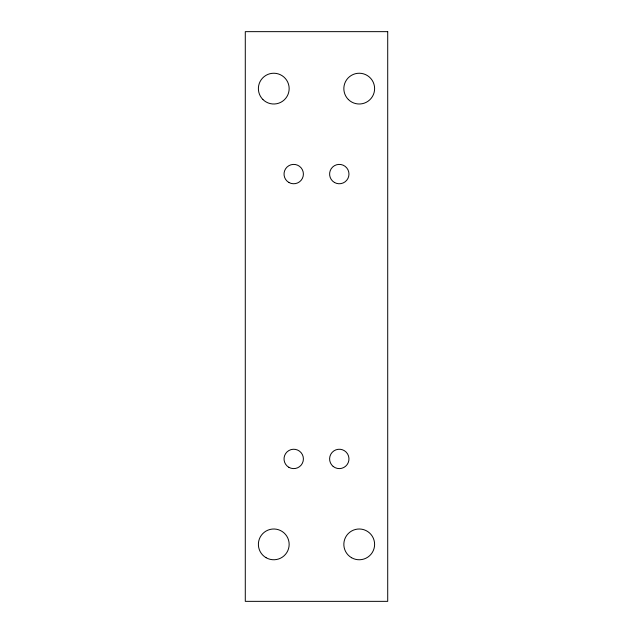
<?xml version="1.0" encoding="UTF-8"?>
<svg xmlns="http://www.w3.org/2000/svg" width="633" height="633" viewBox="0 0 633 633"><rect width="100%" height="100%" fill="white"/><g stroke="black" fill="none" stroke-linecap="round" stroke-linejoin="round"><path stroke-width="0.95" d="M387.712 31.65L245.287 31.65L245.287 601.35L387.712 601.35L387.712 31.65M266.082 557.705A15.382 15.382 0 0 0 289.154 544.38A15.382 15.382 0 0 0 266.082 531.055A15.382 15.382 0 0 0 266.082 557.705M351.537 557.705A15.382 15.382 0 0 0 374.609 544.38A15.382 15.382 0 0 0 351.537 531.055A15.382 15.382 0 0 0 351.537 557.705M348.348 99.5A15.382 15.382 0 0 0 374.087 92.6A15.382 15.382 0 0 0 355.248 73.76A15.382 15.382 0 0 0 348.348 99.5M262.893 99.5A15.382 15.382 0 0 0 288.632 92.6A15.382 15.382 0 0 0 269.793 73.76A15.382 15.382 0 0 0 262.893 99.5M288.87 467.312A9.685 9.685 0 0 0 303.397 458.925A9.685 9.685 0 0 0 288.87 450.538A9.685 9.685 0 0 0 288.87 467.312M333.172 466.434A9.685 9.685 0 0 0 348.846 460.468A9.685 9.685 0 0 0 335.846 449.873A9.685 9.685 0 0 0 333.172 466.434M288.87 182.462A9.685 9.685 0 0 0 303.397 174.075A9.685 9.685 0 0 0 288.87 165.688A9.685 9.685 0 0 0 288.87 182.462M334.446 182.462A9.685 9.685 0 0 0 348.973 174.075A9.685 9.685 0 0 0 334.446 165.688A9.685 9.685 0 0 0 334.446 182.462"/></g></svg>
